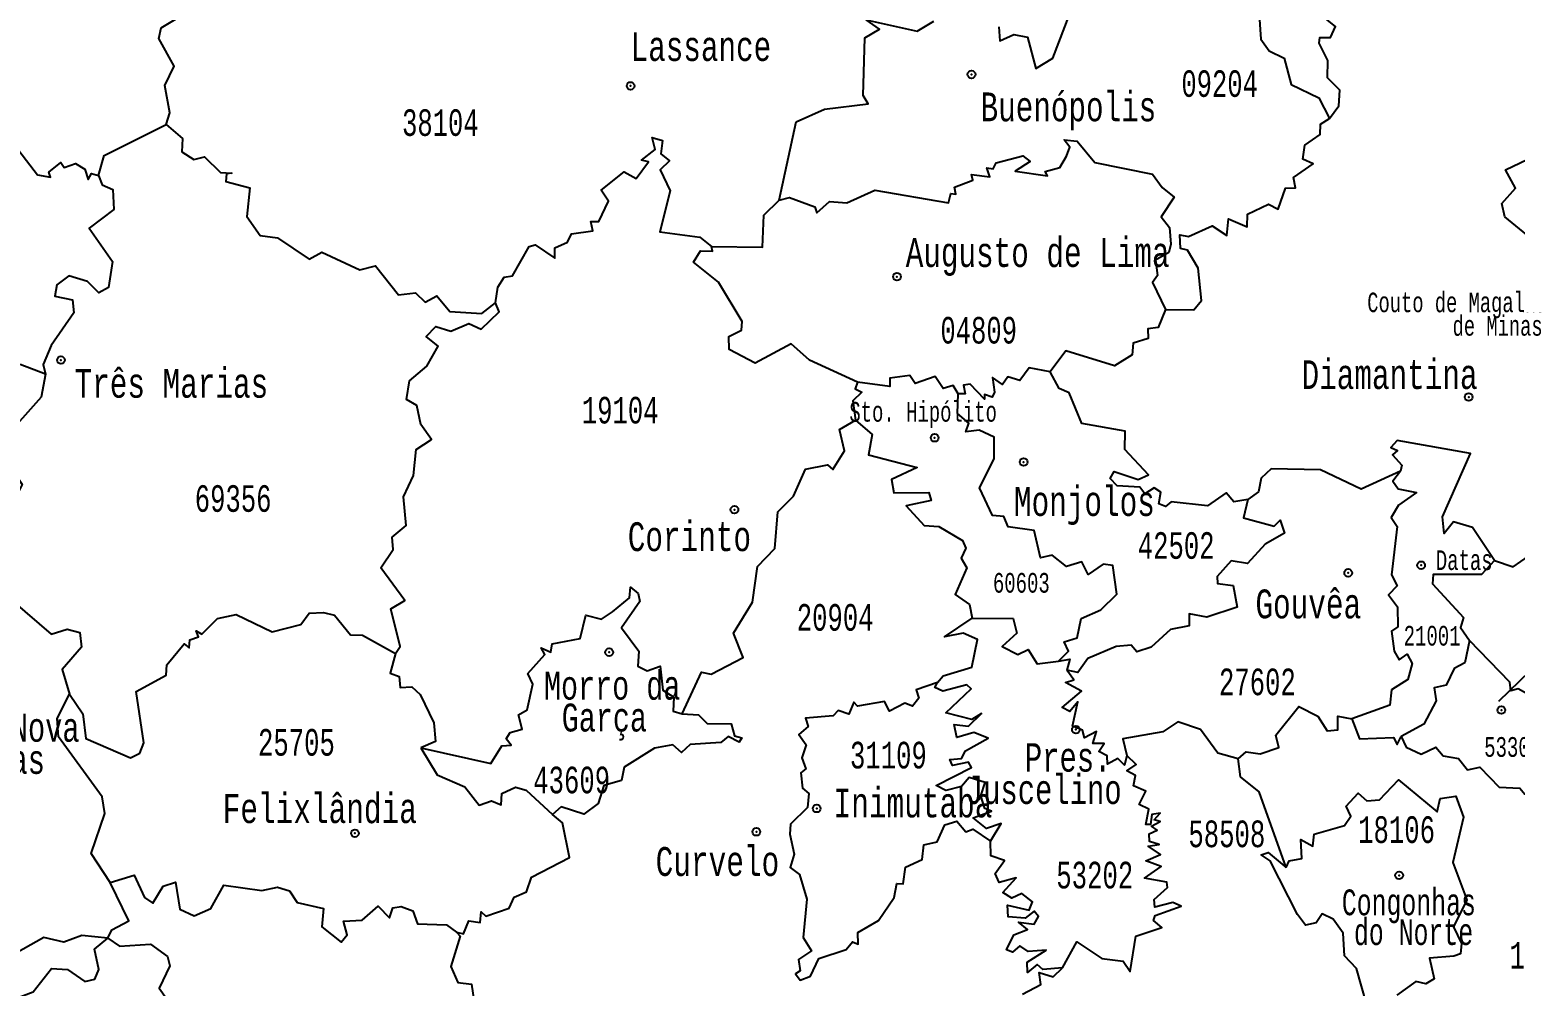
# Model space of a CAD drawing. Header units: millimetres. Extents: x 9851 to 10267, y 23387 to 23778.
# Drawn here: x 10137.97 to 10155.29, y 23535.43 to 23546.58 of the extents above; entities that cross this region are included whole.
import ezdxf
from ezdxf.enums import TextEntityAlignment as Align

# ---------------------------------------------------------------- set-up
doc = ezdxf.new("R2010")
doc.units = ezdxf.units.MM
doc.layers.add('3', color=7, linetype='Continuous')
doc.styles.add('MONOTXT', font='MONOTXT', dxfattribs={"height": 0.2})

# ---------------------------------------------------------------- blocks, each defined once
blk = doc.blocks.new('SEDE')
at = {"layer": '3', "color": 7, "linetype": 'Continuous'}
blk.add_circle((0, 0), 0.00451, dxfattribs=at)

msp = doc.modelspace()

# ---------------------------------------------------------------- linework, layer by layer
at = {"color": 7, "linetype": 'Continuous'}
msp.add_line((10155.102, 23538.753), (10155.467, 23539.108), dxfattribs=at)
for points in [[(10139.561, 23545.478), (10139.605, 23545.612), (10139.545, 23545.932), (10139.657, 23546.157), (10139.477, 23546.48), (10139.503, 23546.605), (10139.795, 23546.777), (10139.941, 23546.965), (10140.499, 23546.952), (10140.695, 23547.345), (10140.675, 23547.587)], [(10149.271, 23546.616), (10149.282, 23546.454), (10149.445, 23546.527), (10149.606, 23546.494), (10149.703, 23546.129), (10149.9, 23546.251), (10150.162, 23546.936)], [(10153.127, 23545.546), (10153.234, 23545.695), (10153.245, 23545.877), (10153.102, 23546.02), (10153.106, 23546.223), (10153.007, 23546.424), (10153.012, 23546.493), (10153.138, 23546.49), (10153.197, 23546.618), (10152.967, 23546.803)], [(10146.709, 23544.595), (10146.908, 23545.507), (10147.237, 23545.656), (10147.746, 23545.716), (10147.69, 23545.814), (10147.707, 23546.488), (10147.879, 23546.588), (10147.722, 23546.697)], [(10147.722, 23546.697), (10148.319, 23546.566), (10148.513, 23546.68)], [(10152.307, 23546.757), (10152.326, 23546.472), (10152.421, 23546.337), (10152.596, 23546.251), (10152.679, 23545.942), (10153.001, 23545.786), (10153.127, 23545.546)], [(10136.17, 23546.308), (10136.225, 23546.107), (10136.074, 23545.978), (10136.105, 23545.869), (10136.038, 23545.826), (10136.04, 23545.718), (10136.268, 23545.735), (10136.208, 23545.672), (10136.296, 23545.586), (10136.575, 23545.729), (10137.236, 23545.731), (10137.336, 23545.42), (10137.843, 23545.172), (10138.064, 23544.889), (10138.213, 23544.862), (10138.194, 23544.922), (10138.333, 23545.033), (10138.372, 23544.974), (10138.505, 23545.021), (10138.615, 23544.955), (10138.653, 23544.835), (10138.692, 23544.907), (10138.774, 23544.881)], [(10138.774, 23544.881), (10138.838, 23545.115), (10139.561, 23545.478)], [(10139.561, 23545.478), (10139.752, 23545.315), (10139.746, 23545.157), (10139.883, 23545.067), (10140.008, 23545.1), (10140.197, 23544.919), (10140.326, 23544.91), (10140.266, 23544.903), (10140.258, 23544.811), (10140.539, 23544.739), (10140.504, 23544.404), (10140.657, 23544.182), (10140.86, 23544.154), (10141.231, 23543.908), (10141.377, 23543.988), (10141.819, 23543.784), (10142.004, 23543.828), (10142.272, 23543.492), (10142.468, 23543.514), (10142.583, 23543.404), (10142.717, 23543.478), (10142.868, 23543.296), (10143.244, 23543.273), (10143.404, 23543.398)], [(10151.213, 23543.321), (10151.543, 23543.314), (10151.632, 23543.425), (10151.593, 23543.802), (10151.469, 23544.012), (10151.389, 23544.031), (10151.382, 23544.19), (10151.482, 23544.171), (10151.758, 23544.294), (10151.93, 23544.181), (10151.947, 23544.378), (10152.167, 23544.284), (10152.168, 23544.431), (10152.414, 23544.549), (10152.526, 23544.49), (10152.611, 23544.735), (10152.731, 23544.738), (10152.705, 23544.859), (10152.936, 23545.02), (10152.815, 23545.072), (10152.838, 23545.235), (10153.019, 23545.36), (10153.021, 23545.48), (10153.127, 23545.546)], [(10143.404, 23543.398), (10143.431, 23543.579), (10143.505, 23543.697), (10143.599, 23543.711), (10143.795, 23544.054), (10143.865, 23544.074), (10144.094, 23543.918), (10144.095, 23544.04), (10144.242, 23544.103), (10144.29, 23544.201), (10144.538, 23544.236), (10144.512, 23544.347), (10144.607, 23544.347), (10144.72, 23544.583), (10144.634, 23544.711), (10144.901, 23544.923), (10145.042, 23544.848), (10145.185, 23545.043), (10145.104, 23545.062), (10145.263, 23545.187), (10145.227, 23545.327), (10145.349, 23545.291), (10145.33, 23545.134), (10145.432, 23545.055), (10145.323, 23544.948), (10145.437, 23544.703), (10145.32, 23544.225), (10145.786, 23544.165), (10145.922, 23544.053)], [(10146.709, 23544.595), (10146.828, 23544.626), (10147.127, 23544.515), (10147.15, 23544.447), (10147.298, 23544.579), (10147.497, 23544.565), (10147.825, 23544.712), (10148.684, 23544.563), (10148.711, 23544.672), (10148.771, 23544.665), (10148.754, 23544.748), (10148.969, 23544.829), (10148.953, 23544.895), (10149.164, 23544.868), (10149.132, 23544.973), (10149.205, 23544.959), (10149.238, 23545.03), (10149.552, 23545.112), (10149.637, 23545.046), (10149.462, 23544.932), (10149.839, 23544.877), (10149.81, 23544.928), (10149.982, 23544.975), (10150.059, 23545.109), (10150.1, 23545.213), (10150.033, 23545.297), (10150.183, 23545.283), (10150.389, 23545.032), (10151.062, 23544.898), (10151.175, 23544.741), (10151.313, 23544.628), (10151.163, 23544.402), (10151.26, 23544.275), (10151.276, 23544.08), (10151.254, 23543.985), (10151.097, 23543.895), (10151.122, 23543.716), (10151.064, 23543.636), (10151.213, 23543.321)], [(10155.62, 23544.031), (10155.169, 23544.4), (10155.136, 23544.554), (10155.295, 23544.735), (10155.176, 23544.95), (10155.518, 23545.113)], [(10138.774, 23544.881), (10138.815, 23544.772), (10138.942, 23544.72), (10138.953, 23544.484), (10138.663, 23544.27), (10138.935, 23543.881), (10138.89, 23543.578), (10138.776, 23543.515), (10138.646, 23543.645), (10138.428, 23543.713), (10138.287, 23543.609), (10138.263, 23543.475), (10138.47, 23543.431), (10138.485, 23543.279), (10138.22, 23542.9), (10138.13, 23542.679), (10138.157, 23542.565)], [(10145.922, 23544.053), (10146.517, 23544.046), (10146.532, 23544.42), (10146.709, 23544.595)], [(10147.624, 23542.474), (10147.062, 23542.73), (10146.848, 23542.918), (10146.428, 23542.695), (10146.127, 23542.854), (10146.121, 23543.005), (10146.272, 23543.077), (10146.277, 23543.18), (10146.002, 23543.637), (10145.711, 23543.872), (10145.794, 23544.003), (10145.933, 23544.001), (10145.922, 23544.053)], [(10142.237, 23539.308), (10142.292, 23539.389), (10142.182, 23539.831), (10142.344, 23539.926), (10142.065, 23540.309), (10142.21, 23540.52), (10142.197, 23540.665), (10142.359, 23540.803), (10142.329, 23541.135), (10142.447, 23541.384), (10142.477, 23541.687), (10142.654, 23541.804), (10142.531, 23541.978), (10142.485, 23542.199), (10142.364, 23542.27), (10142.4, 23542.487), (10142.601, 23542.658), (10142.734, 23542.893), (10142.593, 23543.006), (10142.707, 23543.121), (10142.881, 23543.066), (10143.092, 23543.158), (10143.236, 23543.09), (10143.444, 23543.292), (10143.404, 23543.398)], [(10151.213, 23543.321), (10151.127, 23543.108), (10151.008, 23543.095), (10151.013, 23542.982), (10150.836, 23542.927), (10150.825, 23542.792), (10150.62, 23542.664), (10150.052, 23542.836), (10149.869, 23542.591)], [(10138.157, 23542.565), (10137.86, 23542.68)], [(10149.869, 23542.591), (10149.624, 23542.641), (10149.517, 23542.49), (10149.375, 23542.533), (10149.312, 23542.447), (10149.197, 23542.525), (10149.22, 23542.355), (10149.192, 23542.297), (10149.102, 23542.329), (10149.102, 23542.273), (10148.936, 23542.448), (10148.858, 23542.438), (10148.877, 23542.336), (10148.796, 23542.335)], [(10138.157, 23542.565), (10138.103, 23542.297), (10137.635, 23541.77), (10137.653, 23541.629), (10137.884, 23541.28), (10137.716, 23540.945), (10137.74, 23540.674), (10137.655, 23540.573), (10137.274, 23540.442), (10137.19, 23540.362), (10137.156, 23540.169), (10137.311, 23540.013), (10137.775, 23539.919), (10138.222, 23539.533), (10138.408, 23539.592), (10138.556, 23539.552), (10138.577, 23539.381), (10138.349, 23539.123), (10138.436, 23538.834)], [(10147.624, 23542.474), (10147.595, 23542.393), (10147.675, 23542.355), (10147.569, 23542.255), (10147.6, 23542.031)], [(10148.796, 23542.335), (10148.737, 23542.432), (10148.622, 23542.399), (10148.528, 23542.539), (10148.294, 23542.455), (10148.231, 23542.552), (10148.001, 23542.519), (10147.998, 23542.423), (10147.624, 23542.474)], [(10152.172, 23541.105), (10152.009, 23541.079), (10151.923, 23541.183), (10151.705, 23541.032), (10151.28, 23541.076), (10151.215, 23541.023), (10151.136, 23541.052), (10151.161, 23541.191), (10151.083, 23541.242), (10150.971, 23541.172), (10150.914, 23541.249), (10150.652, 23541.264), (10150.57, 23541.349), (10150.614, 23541.429), (10150.894, 23541.336), (10151.016, 23541.393), (10150.74, 23541.687), (10150.742, 23541.901), (10150.237, 23541.992), (10150.09, 23542.35), (10149.974, 23542.397), (10149.869, 23542.591)], [(10149.965, 23539.218), (10150.083, 23539.336), (10150.034, 23539.443), (10150.183, 23539.49), (10150.229, 23539.718), (10150.458, 23539.816), (10150.645, 23539.999), (10150.599, 23540.335), (10150.487, 23540.349), (10150.312, 23540.229), (10150.24, 23540.379), (10150.06, 23540.323), (10149.892, 23540.457), (10149.755, 23540.423), (10149.683, 23540.743), (10149.38, 23540.784), (10149.329, 23540.906), (10149.198, 23540.917), (10149.045, 23541.242), (10149.216, 23541.579), (10149.215, 23541.831), (10149.042, 23541.913), (10148.884, 23541.894), (10148.919, 23541.993), (10148.79, 23542.106), (10148.796, 23542.335)], [(10145.579, 23538.607), (10145.803, 23539.092), (10145.918, 23539.066), (10146.288, 23539.261), (10146.177, 23539.547), (10146.397, 23539.906), (10146.455, 23540.322), (10146.66, 23540.532), (10146.692, 23540.961), (10146.876, 23541.142), (10147.016, 23541.459), (10147.274, 23541.508), (10147.335, 23541.455), (10147.47, 23541.67), (10147.412, 23541.919), (10147.6, 23542.031)], [(10147.6, 23542.031), (10147.793, 23541.861), (10147.75, 23541.626), (10148.317, 23541.478), (10148.018, 23541.336), (10148.045, 23541.184), (10148.454, 23541.186), (10148.483, 23541.094), (10148.191, 23541.029), (10148.4, 23540.801), (10148.57, 23540.789), (10148.846, 23540.628), (10148.886, 23540.536), (10148.83, 23540.422), (10148.899, 23540.306), (10148.761, 23539.997), (10148.93, 23539.879), (10148.958, 23539.721)], [(10155.051, 23540.395), (10154.794, 23540.778), (10154.571, 23540.843), (10154.463, 23540.709), (10154.443, 23540.901), (10154.768, 23541.64), (10153.916, 23541.794), (10153.84, 23541.711), (10153.917, 23541.677), (10153.861, 23541.624), (10153.969, 23541.505), (10153.952, 23541.435)], [(10155.051, 23540.395), (10155.269, 23540.32), (10155.445, 23540.443), (10155.447, 23540.591), (10155.576, 23540.637), (10155.625, 23540.815), (10155.774, 23540.893), (10155.718, 23541.06), (10155.958, 23541.14), (10156.141, 23541.42), (10156.143, 23541.703), (10156.291, 23541.819), (10156.243, 23541.867), (10156.288, 23541.915), (10156.514, 23541.778), (10156.728, 23541.862)], [(10153.952, 23541.435), (10153.494, 23541.223), (10153.021, 23541.451), (10152.447, 23541.46), (10152.33, 23541.352), (10152.298, 23541.195), (10152.172, 23541.105)], [(10153.952, 23541.435), (10153.865, 23541.317), (10153.928, 23541.228), (10154.142, 23541.185), (10153.929, 23541.04), (10153.844, 23540.893), (10153.915, 23540.788), (10153.85, 23540.225), (10153.914, 23540.099), (10153.814, 23539.992), (10153.919, 23539.852), (10153.923, 23539.62), (10153.847, 23539.568), (10153.878, 23539.335), (10153.937, 23539.233), (10154.032, 23539.301), (10154.091, 23539.194), (10154.038, 23539.004), (10153.85, 23538.884), (10153.831, 23538.708), (10153.388, 23538.546)], [(10152.172, 23541.105), (10152.124, 23540.889), (10152.48, 23540.792), (10152.549, 23540.863), (10152.602, 23540.71), (10152.375, 23540.585), (10152.169, 23540.358), (10151.978, 23540.389), (10151.818, 23540.205), (10151.822, 23540.123), (10152.004, 23540.103), (10152.048, 23539.849), (10151.696, 23539.734), (10151.49, 23539.771), (10151.491, 23539.633), (10151.271, 23539.59), (10151.046, 23539.384), (10150.879, 23539.327), (10150.815, 23539.407), (10150.639, 23539.392), (10150.307, 23539.25), (10150.192, 23539.089), (10150.064, 23539.114)], [(10155.051, 23540.395), (10154.897, 23540.231), (10154.336, 23540.231), (10154.327, 23540.121), (10154.687, 23539.73), (10154.653, 23539.613), (10154.757, 23539.459)], [(10142.532, 23538.207), (10143.349, 23538.026), (10143.477, 23538.232), (10143.584, 23538.241), (10143.527, 23538.315), (10143.575, 23538.386), (10143.713, 23538.428), (10143.669, 23538.595), (10143.77, 23538.652), (10143.838, 23538.952), (10143.78, 23539.077), (10143.979, 23539.299), (10143.934, 23539.374), (10144.047, 23539.323), (10144.062, 23539.421), (10144.391, 23539.484), (10144.454, 23539.754), (10144.639, 23539.71), (10144.766, 23539.793), (10144.963, 23539.958), (10144.977, 23540.084), (10145.067, 23540.007), (10145.085, 23539.914), (10144.87, 23539.607), (10145.072, 23539.335), (10145.063, 23539.16), (10145.169, 23539.106), (10145.323, 23539.161), (10145.352, 23538.881), (10145.481, 23538.801), (10145.474, 23538.635), (10145.579, 23538.607)], [(10138.436, 23538.834), (10138.592, 23538.607), (10138.624, 23538.319), (10139.145, 23538.094), (10139.256, 23538.148), (10139.302, 23538.266), (10139.212, 23538.866), (10139.564, 23539.058), (10139.569, 23539.175), (10139.773, 23539.422), (10139.832, 23539.374), (10139.838, 23539.468), (10139.938, 23539.503), (10139.914, 23539.574), (10139.978, 23539.535), (10140.162, 23539.715), (10140.38, 23539.763), (10140.797, 23539.56), (10141.133, 23539.646), (10141.228, 23539.778), (10141.395, 23539.787), (10141.526, 23539.754), (10141.712, 23539.528), (10141.852, 23539.523), (10142.237, 23539.308)], [(10148.556, 23538.969), (10148.623, 23539.048), (10148.955, 23539.151), (10149.02, 23539.472), (10148.856, 23539.546), (10148.639, 23539.503), (10148.958, 23539.721)], [(10148.958, 23539.721), (10149.438, 23539.717), (10149.482, 23539.545), (10149.311, 23539.392), (10149.492, 23539.299), (10149.612, 23539.355), (10149.718, 23539.189), (10149.965, 23539.218)], [(10154.757, 23539.459), (10154.705, 23539.199), (10154.578, 23539.132), (10154.486, 23538.938), (10154.348, 23538.909), (10154.369, 23538.756), (10154.226, 23538.484), (10153.963, 23538.34)], [(10155.845, 23537.633), (10155.868, 23537.796), (10155.753, 23537.823), (10155.685, 23537.941), (10155.727, 23538.048), (10155.632, 23538.169), (10155.716, 23538.211), (10155.642, 23538.314), (10155.69, 23538.423), (10155.538, 23538.775), (10155.324, 23538.897), (10155.239, 23538.873), (10155.229, 23538.975), (10154.757, 23539.459)], [(10142.237, 23539.308), (10142.174, 23539.079), (10142.278, 23539.042), (10142.291, 23538.913), (10142.426, 23538.922), (10142.525, 23538.829), (10142.683, 23538.502), (10142.703, 23538.283), (10142.532, 23538.207)], [(10149.965, 23539.218), (10150.1, 23539.242), (10150.064, 23539.114)], [(10150.762, 23538.118), (10150.736, 23538.005), (10150.657, 23538.083), (10150.536, 23538.017), (10150.532, 23538.115), (10150.437, 23538.166), (10150.499, 23538.261), (10150.366, 23538.26), (10150.41, 23538.398), (10150.27, 23538.324), (10150.246, 23538.414), (10150.131, 23538.461), (10150.193, 23538.744), (10150.097, 23538.633), (10150.01, 23538.678), (10150.234, 23538.87), (10150.049, 23538.969), (10150.145, 23539.003), (10150.064, 23539.114)], [(10138.909, 23536.637), (10138.686, 23536.978), (10138.848, 23537.445), (10138.815, 23537.638), (10138.308, 23538.336), (10138.293, 23538.549), (10138.436, 23538.834)], [(10148.556, 23538.969), (10148.308, 23538.884), (10148.338, 23538.789), (10148.265, 23538.693), (10148.174, 23538.728), (10147.996, 23538.638), (10147.938, 23538.749), (10147.622, 23538.694), (10147.581, 23538.743), (10147.52, 23538.603), (10147.398, 23538.645), (10147.34, 23538.58), (10147.015, 23538.554), (10147.046, 23538.459), (10146.94, 23538.365), (10147.025, 23538.244), (10146.974, 23538.094), (10147.021, 23537.963), (10146.963, 23537.916), (10146.982, 23537.74), (10147.056, 23537.678), (10147.041, 23537.512), (10146.843, 23537.318), (10146.832, 23537.201), (10146.884, 23536.969), (10146.838, 23536.814), (10146.947, 23536.731), (10147.031, 23536.444), (10146.989, 23535.999), (10147.086, 23535.84), (10146.936, 23535.74), (10146.954, 23535.61), (10146.9, 23535.574), (10146.954, 23535.5), (10147.076, 23535.546), (10147.172, 23535.751), (10147.492, 23535.859), (10147.563, 23535.945), (10147.63, 23535.918), (10147.628, 23536.054), (10147.868, 23536.197), (10148.051, 23536.464), (10148.08, 23536.628), (10148.157, 23536.623), (10148.182, 23536.818), (10148.377, 23536.905), (10148.397, 23537.078), (10148.551, 23537.114), (10148.641, 23537.311), (10148.779, 23537.354), (10148.886, 23537.228), (10148.968, 23537.259), (10149.172, 23537.12)], [(10149.172, 23537.12), (10149.296, 23537.325), (10149.125, 23537.269), (10148.972, 23537.392), (10149.185, 23537.47), (10149.107, 23537.5), (10149.06, 23537.651), (10149.112, 23537.803), (10148.925, 23537.861), (10148.837, 23537.757), (10148.654, 23537.711), (10148.538, 23537.768), (10148.951, 23537.979), (10148.916, 23538.042), (10148.732, 23538.001), (10148.698, 23538.073), (10148.837, 23538.083), (10148.88, 23538.173), (10149.147, 23538.322), (10148.98, 23538.389), (10148.779, 23538.331), (10148.749, 23538.481), (10148.915, 23538.461), (10149.069, 23538.61), (10148.957, 23538.541), (10148.654, 23538.616), (10148.949, 23538.898), (10148.897, 23538.944), (10148.617, 23538.869), (10148.524, 23538.914), (10148.556, 23538.969)], [(10152.061, 23538.082), (10152.155, 23538.161), (10152.317, 23538.139), (10152.535, 23538.214), (10152.501, 23538.356), (10152.77, 23538.691), (10152.988, 23538.578), (10153.097, 23538.407), (10153.225, 23538.418), (10153.225, 23538.577), (10153.388, 23538.546)], [(10145.579, 23538.607), (10145.769, 23538.595), (10145.869, 23538.491), (10146.15, 23538.487), (10146.188, 23538.35), (10146.273, 23538.324), (10146.242, 23538.273), (10146.113, 23538.342), (10146.03, 23538.271), (10145.673, 23538.249), (10145.572, 23538.153), (10145.471, 23538.242), (10145.256, 23538.206), (10144.901, 23537.982), (10144.87, 23537.827), (10144.665, 23537.769), (10144.601, 23537.558), (10144.433, 23537.434), (10144.166, 23537.521), (10144.067, 23537.431)], [(10152.061, 23538.082), (10151.825, 23538.148), (10151.62, 23538.422), (10151.357, 23538.512), (10151.183, 23538.396), (10150.718, 23538.312), (10150.762, 23538.118)], [(10153.388, 23538.546), (10153.474, 23538.315), (10153.872, 23538.329), (10153.915, 23538.248), (10153.963, 23538.34)], [(10153.963, 23538.34), (10154.02, 23538.215), (10154.193, 23538.136), (10154.367, 23538.216), (10154.453, 23538.117), (10154.631, 23538.084), (10154.734, 23537.952), (10154.877, 23537.982), (10155.106, 23537.75), (10155.346, 23537.737), (10155.402, 23537.669), (10155.515, 23537.8), (10155.644, 23537.826), (10155.835, 23537.761), (10155.845, 23537.633)], [(10142.532, 23538.207), (10142.722, 23537.895), (10143.046, 23537.755), (10143.212, 23537.54), (10143.356, 23537.59), (10143.468, 23537.545), (10143.477, 23537.675), (10143.634, 23537.752), (10143.76, 23537.714), (10144.067, 23537.431)], [(10150.013, 23535.644), (10150.181, 23535.948), (10150.471, 23535.751), (10150.722, 23535.723), (10150.803, 23535.601), (10150.866, 23536.012), (10151.172, 23536.114), (10151.074, 23536.194), (10151.092, 23536.252), (10151.398, 23536.364), (10151.3, 23536.404), (10151.088, 23536.35), (10151.08, 23536.439), (10151.238, 23536.582), (10151.23, 23536.643), (10150.967, 23536.689), (10151.165, 23536.825), (10150.986, 23536.89), (10151.156, 23536.966), (10151.01, 23537.063), (10151.139, 23537.08), (10151.027, 23537.117), (10151.024, 23537.208), (10151.118, 23537.249), (10151.05, 23537.296), (10151.153, 23537.348), (10151.081, 23537.369), (10151.152, 23537.448), (10151.055, 23537.43), (10151.039, 23537.315), (10150.984, 23537.313), (10151.02, 23537.494), (10150.906, 23537.549), (10150.983, 23537.705), (10150.841, 23537.764), (10150.865, 23537.887), (10150.762, 23537.941), (10150.872, 23538.014), (10150.762, 23538.118)], [(10152.62, 23536.814), (10152.305, 23537.694), (10152.09, 23537.869), (10152.061, 23538.082)], [(10152.62, 23536.814), (10152.656, 23536.89), (10152.802, 23536.919), (10152.792, 23537.139), (10152.933, 23537.062), (10152.948, 23537.203), (10153.301, 23537.302), (10153.374, 23537.414), (10153.319, 23537.53), (10153.462, 23537.679), (10153.56, 23537.592), (10153.708, 23537.602), (10153.932, 23537.835), (10154.38, 23537.461), (10154.418, 23537.617), (10154.597, 23537.645), (10154.69, 23537.4), (10154.562, 23536.87), (10154.727, 23536.438), (10154.571, 23536.123), (10154.666, 23535.929), (10154.655, 23535.806), (10154.577, 23535.778), (10154.292, 23535.755), (10154.347, 23535.517), (10154.249, 23535.457), (10154.134, 23535.486), (10153.912, 23535.324)], [(10142.949, 23536.059), (10143.03, 23536.039), (10143.091, 23536.19), (10143.223, 23536.172), (10143.234, 23536.295), (10143.288, 23536.245), (10143.561, 23536.339), (10143.618, 23536.466), (10143.762, 23536.53), (10143.821, 23536.699), (10144.265, 23536.929), (10144.184, 23537.333), (10144.067, 23537.431)], [(10150.013, 23535.644), (10149.782, 23535.626), (10149.718, 23535.684), (10149.604, 23535.59), (10149.601, 23535.708), (10149.821, 23535.85), (10149.614, 23535.834), (10149.517, 23535.899), (10149.43, 23535.828), (10149.36, 23535.854), (10149.447, 23536.027), (10149.604, 23536.09), (10149.499, 23536.175), (10149.684, 23536.154), (10149.733, 23536.244), (10149.682, 23536.304), (10149.579, 23536.224), (10149.381, 23536.237), (10149.373, 23536.374), (10149.625, 23536.316), (10149.662, 23536.412), (10149.538, 23536.512), (10149.422, 23536.456), (10149.318, 23536.521), (10149.471, 23536.694), (10149.276, 23536.639), (10149.229, 23536.744), (10149.338, 23536.894), (10149.179, 23536.949), (10149.172, 23537.12)], [(10153.369, 23534.613), (10153.318, 23534.746), (10153.429, 23534.786), (10153.41, 23534.877), (10153.483, 23534.961), (10153.616, 23535.017), (10153.44, 23535.637), (10153.302, 23535.784), (10153.286, 23536.047), (10153.169, 23536.21), (10153.039, 23536.274), (10152.972, 23536.169), (10152.845, 23536.142), (10152.753, 23536.264), (10152.434, 23536.892), (10152.329, 23536.961), (10152.409, 23536.988), (10152.62, 23536.814)], [(10138.881, 23535.988), (10138.928, 23536.085), (10139.127, 23536.191), (10138.909, 23536.637)], [(10138.909, 23536.637), (10139.188, 23536.726), (10139.308, 23536.462), (10139.407, 23536.398), (10139.526, 23536.596), (10139.67, 23536.643), (10139.722, 23536.326), (10139.888, 23536.251), (10140.082, 23536.335), (10140.234, 23536.609), (10140.679, 23536.547), (10140.86, 23536.586), (10141, 23536.542), (10141.09, 23536.406), (10141.395, 23536.336), (10141.378, 23536.123), (10141.604, 23535.944), (10141.672, 23536.03), (10141.63, 23536.189), (10141.848, 23536.2), (10142.033, 23536.362), (10142.168, 23536.226), (10142.205, 23536.342), (10142.304, 23536.359), (10142.438, 23536.308), (10142.493, 23536.158), (10142.829, 23536.144), (10142.949, 23536.059)], [(10138.881, 23535.988), (10138.58, 23536.019), (10138.369, 23535.943), (10138.135, 23535.996), (10137.498, 23535.639), (10137.346, 23535.755), (10137.393, 23535.928), (10137.042, 23535.931), (10136.855, 23536.066), (10136.756, 23535.975), (10136.599, 23536.114), (10136.388, 23535.977), (10136.343, 23535.807), (10136.13, 23535.636), (10136.091, 23535.728), (10136.255, 23535.856), (10136.132, 23536.041)], [(10142.949, 23536.059), (10142.991, 23536.014), (10142.883, 23535.66), (10142.964, 23535.473), (10143.124, 23535.453), (10143.164, 23535.164)], [(10137.57, 23535.195), (10138.012, 23535.362), (10138.227, 23535.636), (10138.413, 23535.625), (10138.615, 23535.485), (10138.732, 23535.512), (10138.778, 23535.623), (10138.725, 23535.861), (10138.881, 23535.988)], [(10138.881, 23535.988), (10139.02, 23535.897), (10139.378, 23535.918), (10139.577, 23535.776), (10139.607, 23535.667), (10139.48, 23535.407), (10139.651, 23535.165), (10139.575, 23535.033), (10139.66, 23534.768), (10139.568, 23534.226), (10139.586, 23534.177), (10139.827, 23534.173), (10139.941, 23533.918), (10139.693, 23533.692), (10139.793, 23533.28), (10139.564, 23533.078), (10139.552, 23532.874), (10139.359, 23532.695)], [(10149.547, 23535.336), (10149.759, 23535.448), (10149.739, 23535.59), (10149.905, 23535.538), (10150.013, 23535.644)]]:
    msp.add_lwpolyline(points, dxfattribs=at)
for p in [(10144.977, 23545.927), (10148.952, 23546.06), (10148.083, 23543.702), (10138.335, 23542.73), (10154.749, 23542.299), (10148.522, 23541.824), (10149.56, 23541.541), (10146.188, 23540.985), (10153.344, 23540.249), (10154.194, 23540.338), (10144.727, 23539.324), (10155.13, 23538.649), (10150.169, 23538.421), (10147.147, 23537.502), (10141.763, 23537.213), (10146.444, 23537.23), (10153.938, 23536.721)]:
    msp.add_point(p, dxfattribs=at)

# ---------------------------------------------------------------- block references
for p, xscale, yscale, zscale, rotation in [((10148.952, 23546.06), 10, 10, 10, 1.388587267721869), ((10144.977, 23545.927), 10, 10, 10, 1.296781634637217), ((10148.083, 23543.702), 10.00001427095782, 10.00001427095782, 10, 1.369103339385369), ((10138.335, 23542.73), 10, 10, 10, 1.135861036292809), ((10154.749, 23542.299), 10, 10, 10, 1.524701873782544), ((10148.522, 23541.824), 10.00001127486718, 10.00001127486718, 10, 1.379512115950081), ((10149.56, 23541.541), 10.00002222576167, 10.00002222576167, 10, 1.404063828283789), ((10146.188, 23540.985), 10.00001339828173, 10.00001339828173, 10, 1.323467314479741), ((10154.194, 23540.338), 10, 10, 10, 1.513759651354925), ((10153.344, 23540.249), 9.999999999999996, 9.999999999999996, 9.999999999999996, 1.493742181941133), ((10144.727, 23539.324), 10, 10, 10, 1.286906357918471), ((10155.13, 23538.649), 10.00001342874788, 10.00001342874788, 10, 1.537244338122713), ((10150.169, 23538.421), 10, 10, 10, 1.418480045390847), ((10147.147, 23537.502), 10, 10, 10, 1.344551577016625), ((10146.444, 23537.23), 9.999981923236266, 9.999981923236266, 10, 1.327207753183667), ((10141.763, 23537.213), 10, 10, 10, 1.210850201279204), ((10153.938, 23536.721), 9.999979008559968, 9.999979008559968, 10, 1.509758968872198)]:
    msp.add_blockref('SEDE', p, dxfattribs=dict(at, xscale=xscale, yscale=yscale, zscale=zscale, rotation=rotation))

# ---------------------------------------------------------------- texts
at = {"color": 7, "linetype": 'Continuous', "style": 'MONOTXT', "width": 0.705881}
msp.add_text('Lassance', height=0.3352, rotation=0, dxfattribs=at).set_placement((10144.978, 23546.218))
at = {"color": 7, "linetype": 'Continuous', "style": 'MONOTXT'}
for s, height, rotation, width, p in [('09204', 0.3092, 360, 0.666661, (10151.845, 23545.954)), ('38104', 0.3093, 0, 0.666664, (10142.759, 23545.499)), ('04809', 0.3097, 0, 0.666664, (10149.036, 23543.078)), ('19104', 0.3099, 360, 0.666673, (10144.856, 23542.146)), ('69356', 0.3101, 360, 0.666661, (10140.343, 23541.116)), ('42502', 0.3102, 360, 0.666664, (10151.338, 23540.568)), ('20904', 0.3103, 0, 0.666667, (10147.362, 23539.73)), ('21001', 0.2297, 360, 0.666679, (10154.322, 23539.516)), ('25705', 0.3106, 0, 0.66667, (10141.081, 23538.273)), ('53301', 0.2298, 360, 0.666675, (10155.261, 23538.219)), ('58508', 0.3108, 360, 0.666667, (10151.929, 23537.206)), ('18106', 0.3108, 360, 0.666664, (10153.908, 23537.255)), ('53202', 0.3109, 360, 0.666667, (10150.389, 23536.725)), ('17504', 0.311, 360, 0.666664, (10155.674, 23535.791))]:
    msp.add_text(s, height=height, rotation=rotation, dxfattribs=dict(at, width=width)).set_placement(p, align=Align.MIDDLE)
for s, height, width, p in [('Buen%%243polis', 0.33523, 0.705885, (10149.058, 23545.85)), ('Monjolos', 0.3361, 0.705882, (10149.447, 23541.249))]:
    msp.add_text(s, height=height, dxfattribs=dict(at, width=width)).set_placement(p, align=Align.TOP_LEFT)
at = {"color": 7, "linetype": 'Continuous', "style": 'MONOTXT', "width": 0.705879}
msp.add_text('Augusto de Lima', height=0.33561, dxfattribs=at).set_placement((10148.185, 23543.816))
at = {"color": 7, "linetype": 'Continuous', "style": 'MONOTXT'}
for s, height, rotation, width, p in [('Couto de Magalh%%227es', 0.22749, 359.9955, 0.666683, (10155.929, 23543.516)), ('de Minas', 0.2275, 359.9955, 0.666683, (10155.611, 23543.242)), ('Corinto', 0.3362, 360, 0.705882, (10146.382, 23540.839)), ('Gouv%%234a', 0.3363, 0, 0.705876, (10153.495, 23540.055)), ('Pres. ', 0.3307, 359.9946, 0.705879, (10150.786, 23538.262)), ('Juscelino', 0.3307, 359.9946, 0.705879, (10150.703, 23537.885))]:
    msp.add_text(s, height=height, rotation=rotation, dxfattribs=dict(at, width=width)).set_placement(p, align=Align.TOP_RIGHT)
for s, height, rotation, width, p in [('Tr%%234s Marias', 0.33586, 360, 0.705884, (10138.495, 23542.627)), ('Felixl%%226ndia', 0.33696, 0, 0.705876, (10140.221, 23537.669))]:
    msp.add_text(s, height=height, rotation=rotation, dxfattribs=dict(at, width=width)).set_placement(p, align=Align.TOP_LEFT)
at = {"color": 7, "linetype": 'Continuous', "style": 'MONOTXT', "width": 0.705879}
msp.add_text('Diamantina', height=0.3359, dxfattribs=at).set_placement((10154.852, 23542.393), align=Align.RIGHT)
at = {"color": 7, "linetype": 'Continuous', "style": 'MONOTXT', "width": 0.666679}
msp.add_text('Sto. Hip%%243lito', height=0.22933, dxfattribs=at).set_placement((10148.388, 23542.012), align=Align.CENTER)
at = {"color": 7, "linetype": 'Continuous', "style": 'MONOTXT', "width": 0.666675}
msp.add_text('Datas', height=0.2295, rotation=360, dxfattribs=at).set_placement((10154.366, 23540.397), align=Align.MIDDLE_LEFT)
at = {"color": 7, "linetype": 'Continuous', "style": 'MONOTXT'}
for s, height, width, p in [('60603', 0.2296, 0.666675, (10149.533, 23540.133)), ('27602', 0.3105, 0.666664, (10152.285, 23538.978)), ('31109', 0.3106, 0.666664, (10147.983, 23538.124)), ('43609', 0.3107, 0.66667, (10144.29, 23537.834))]:
    msp.add_text(s, height=height, dxfattribs=dict(at, width=width)).set_placement(p, align=Align.MIDDLE)
for s, height, rotation, width, p in [('Morro da ', 0.3256, 0.0061, 0.705879, (10144.862, 23539.097)), ('Gar%%231a', 0.3256, 0.0061, 0.705879, (10144.671, 23538.725)), ('Morada Nova ', 0.32815, 359.998, 0.705879, (10137.55, 23538.608)), ('de Minas', 0.3282, 359.998, 0.705879, (10137.347, 23538.234)), ('Congonhas ', 0.3011, 0.0038, 0.666664, (10154.138, 23536.558)), ('do Norte', 0.3011, 0.0038, 0.666664, (10154.106, 23536.211))]:
    msp.add_text(s, height=height, rotation=rotation, dxfattribs=dict(at, width=width)).set_placement(p, align=Align.TOP_CENTER)
at = {"color": 7, "linetype": 'Continuous', "style": 'MONOTXT', "width": 0.705881}
msp.add_text('Inimutaba', height=0.3368, dxfattribs=at).set_placement((10147.344, 23537.566), align=Align.MIDDLE_LEFT)
at = {"color": 7, "linetype": 'Continuous', "style": 'MONOTXT', "width": 0.705884}
msp.add_text('Curvelo', height=0.3369, dxfattribs=at).set_placement((10146.71, 23537.052), align=Align.TOP_RIGHT)

doc.saveas('drawing.dxf')
